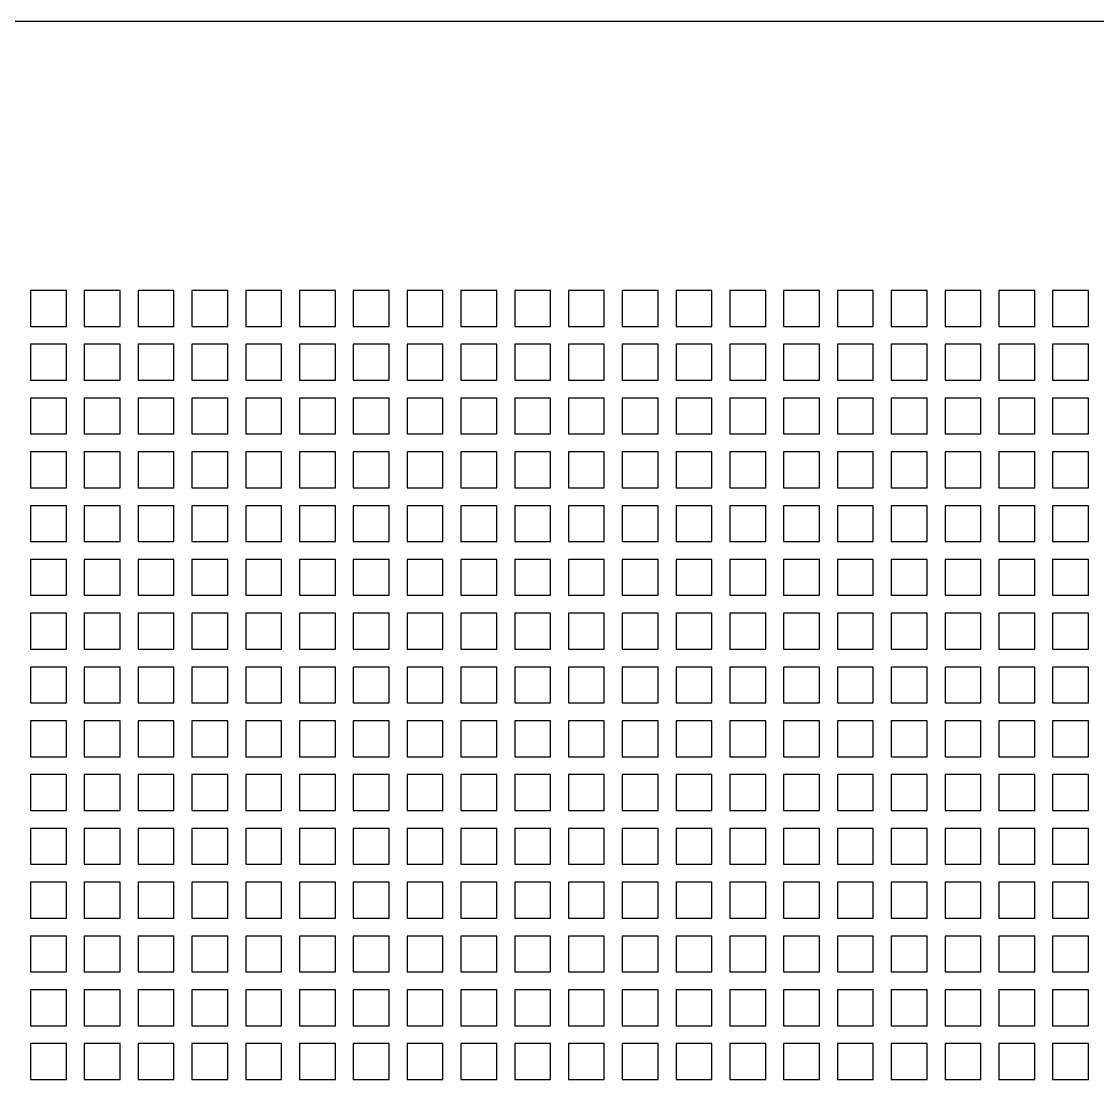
# Model space of a CAD drawing. Header units: millimetres. Extents: x -77 to 77, y -37 to 37.
# Drawn here: x 0.32 to 38.42, y -0.64 to 36.83 of the extents above; entities that cross this region are included whole.
import ezdxf

# ---------------------------------------------------------------- set-up
doc = ezdxf.new("R2010")
doc.units = ezdxf.units.MM

msp = doc.modelspace()

# ---------------------------------------------------------------- linework, layer by layer
at = {"color": 7, "linetype": 'Continuous', "lineweight": 25}
for p, q in [((77.47, 36.83), (-77.47, 36.83)), ((0.635, 27.305), (0.635, 26.035)), ((1.905, 27.305), (0.635, 27.305)), ((1.905, 26.035), (1.905, 27.305)), ((2.54, 27.305), (2.54, 26.035)), ((3.81, 27.305), (2.54, 27.305)), ((3.81, 26.035), (3.81, 27.305)), ((4.445, 27.305), (4.445, 26.035)), ((5.715, 27.305), (4.445, 27.305)), ((5.715, 26.035), (5.715, 27.305)), ((6.35, 27.305), (6.35, 26.035)), ((7.62, 27.305), (6.35, 27.305)), ((7.62, 26.035), (7.62, 27.305)), ((8.255, 27.305), (8.255, 26.035)), ((9.525, 27.305), (8.255, 27.305)), ((9.525, 26.035), (9.525, 27.305)), ((10.16, 27.305), (10.16, 26.035)), ((11.43, 27.305), (10.16, 27.305)), ((11.43, 26.035), (11.43, 27.305)), ((12.065, 27.305), (12.065, 26.035)), ((13.335, 27.305), (12.065, 27.305)), ((13.335, 26.035), (13.335, 27.305)), ((13.97, 27.305), (13.97, 26.035)), ((15.24, 27.305), (13.97, 27.305)), ((15.24, 26.035), (15.24, 27.305)), ((15.875, 27.305), (15.875, 26.035)), ((17.145, 27.305), (15.875, 27.305)), ((17.145, 26.035), (17.145, 27.305)), ((17.78, 27.305), (17.78, 26.035)), ((19.05, 27.305), (17.78, 27.305)), ((19.05, 26.035), (19.05, 27.305)), ((19.685, 27.305), (19.685, 26.035)), ((20.955, 27.305), (19.685, 27.305)), ((20.955, 26.035), (20.955, 27.305)), ((21.59, 27.305), (21.59, 26.035)), ((22.86, 27.305), (21.59, 27.305)), ((22.86, 26.035), (22.86, 27.305)), ((23.495, 27.305), (23.495, 26.035)), ((24.765, 27.305), (23.495, 27.305)), ((24.765, 26.035), (24.765, 27.305)), ((25.4, 27.305), (25.4, 26.035)), ((26.67, 27.305), (25.4, 27.305)), ((26.67, 26.035), (26.67, 27.305)), ((27.305, 27.305), (27.305, 26.035)), ((28.575, 27.305), (27.305, 27.305)), ((28.575, 26.035), (28.575, 27.305)), ((29.21, 27.305), (29.21, 26.035)), ((30.48, 27.305), (29.21, 27.305)), ((30.48, 26.035), (30.48, 27.305)), ((31.115, 27.305), (31.115, 26.035)), ((32.385, 27.305), (31.115, 27.305)), ((32.385, 26.035), (32.385, 27.305)), ((33.02, 27.305), (33.02, 26.035)), ((34.29, 27.305), (33.02, 27.305)), ((34.29, 26.035), (34.29, 27.305)), ((34.925, 27.305), (34.925, 26.035)), ((36.195, 27.305), (34.925, 27.305)), ((36.195, 26.035), (36.195, 27.305)), ((36.83, 27.305), (36.83, 26.035)), ((38.1, 27.305), (36.83, 27.305)), ((38.1, 26.035), (38.1, 27.305)), ((0.635, 26.035), (1.905, 26.035)), ((2.54, 26.035), (3.81, 26.035)), ((4.445, 26.035), (5.715, 26.035)), ((6.35, 26.035), (7.62, 26.035)), ((8.255, 26.035), (9.525, 26.035)), ((10.16, 26.035), (11.43, 26.035)), ((12.065, 26.035), (13.335, 26.035)), ((13.97, 26.035), (15.24, 26.035)), ((15.875, 26.035), (17.145, 26.035)), ((17.78, 26.035), (19.05, 26.035)), ((19.685, 26.035), (20.955, 26.035)), ((21.59, 26.035), (22.86, 26.035)), ((23.495, 26.035), (24.765, 26.035)), ((25.4, 26.035), (26.67, 26.035)), ((27.305, 26.035), (28.575, 26.035)), ((29.21, 26.035), (30.48, 26.035)), ((31.115, 26.035), (32.385, 26.035)), ((33.02, 26.035), (34.29, 26.035)), ((34.925, 26.035), (36.195, 26.035)), ((36.83, 26.035), (38.1, 26.035)), ((0.635, 25.4), (0.635, 24.13)), ((1.905, 25.4), (0.635, 25.4)), ((1.905, 24.13), (1.905, 25.4)), ((2.54, 25.4), (2.54, 24.13)), ((3.81, 25.4), (2.54, 25.4)), ((3.81, 24.13), (3.81, 25.4)), ((4.445, 25.4), (4.445, 24.13)), ((5.715, 25.4), (4.445, 25.4)), ((5.715, 24.13), (5.715, 25.4)), ((6.35, 25.4), (6.35, 24.13)), ((7.62, 25.4), (6.35, 25.4)), ((7.62, 24.13), (7.62, 25.4)), ((8.255, 25.4), (8.255, 24.13)), ((9.525, 25.4), (8.255, 25.4)), ((9.525, 24.13), (9.525, 25.4)), ((10.16, 25.4), (10.16, 24.13)), ((11.43, 25.4), (10.16, 25.4)), ((11.43, 24.13), (11.43, 25.4)), ((12.065, 25.4), (12.065, 24.13)), ((13.335, 25.4), (12.065, 25.4)), ((13.335, 24.13), (13.335, 25.4)), ((13.97, 25.4), (13.97, 24.13)), ((15.24, 25.4), (13.97, 25.4)), ((15.24, 24.13), (15.24, 25.4)), ((15.875, 25.4), (15.875, 24.13)), ((17.145, 25.4), (15.875, 25.4)), ((17.145, 24.13), (17.145, 25.4)), ((17.78, 25.4), (17.78, 24.13)), ((19.05, 25.4), (17.78, 25.4)), ((19.05, 24.13), (19.05, 25.4)), ((19.685, 25.4), (19.685, 24.13)), ((20.955, 25.4), (19.685, 25.4)), ((20.955, 24.13), (20.955, 25.4)), ((21.59, 25.4), (21.59, 24.13)), ((22.86, 25.4), (21.59, 25.4)), ((22.86, 24.13), (22.86, 25.4)), ((23.495, 25.4), (23.495, 24.13)), ((24.765, 25.4), (23.495, 25.4)), ((24.765, 24.13), (24.765, 25.4)), ((25.4, 25.4), (25.4, 24.13)), ((26.67, 25.4), (25.4, 25.4)), ((26.67, 24.13), (26.67, 25.4)), ((27.305, 25.4), (27.305, 24.13)), ((28.575, 25.4), (27.305, 25.4)), ((28.575, 24.13), (28.575, 25.4)), ((29.21, 25.4), (29.21, 24.13)), ((30.48, 25.4), (29.21, 25.4)), ((30.48, 24.13), (30.48, 25.4)), ((31.115, 25.4), (31.115, 24.13)), ((32.385, 25.4), (31.115, 25.4)), ((32.385, 24.13), (32.385, 25.4)), ((33.02, 25.4), (33.02, 24.13)), ((34.29, 25.4), (33.02, 25.4)), ((34.29, 24.13), (34.29, 25.4)), ((34.925, 25.4), (34.925, 24.13)), ((36.195, 25.4), (34.925, 25.4)), ((36.195, 24.13), (36.195, 25.4)), ((36.83, 25.4), (36.83, 24.13)), ((38.1, 25.4), (36.83, 25.4)), ((38.1, 24.13), (38.1, 25.4)), ((0.635, 24.13), (1.905, 24.13)), ((2.54, 24.13), (3.81, 24.13)), ((4.445, 24.13), (5.715, 24.13)), ((6.35, 24.13), (7.62, 24.13)), ((8.255, 24.13), (9.525, 24.13)), ((10.16, 24.13), (11.43, 24.13)), ((12.065, 24.13), (13.335, 24.13)), ((13.97, 24.13), (15.24, 24.13)), ((15.875, 24.13), (17.145, 24.13)), ((17.78, 24.13), (19.05, 24.13)), ((19.685, 24.13), (20.955, 24.13)), ((21.59, 24.13), (22.86, 24.13)), ((23.495, 24.13), (24.765, 24.13)), ((25.4, 24.13), (26.67, 24.13)), ((27.305, 24.13), (28.575, 24.13)), ((29.21, 24.13), (30.48, 24.13)), ((31.115, 24.13), (32.385, 24.13)), ((33.02, 24.13), (34.29, 24.13)), ((34.925, 24.13), (36.195, 24.13)), ((36.83, 24.13), (38.1, 24.13)), ((0.635, 23.495), (0.635, 22.225)), ((1.905, 23.495), (0.635, 23.495)), ((1.905, 22.225), (1.905, 23.495)), ((2.54, 23.495), (2.54, 22.225)), ((3.81, 23.495), (2.54, 23.495)), ((3.81, 22.225), (3.81, 23.495)), ((4.445, 23.495), (4.445, 22.225)), ((5.715, 23.495), (4.445, 23.495)), ((5.715, 22.225), (5.715, 23.495)), ((6.35, 23.495), (6.35, 22.225)), ((7.62, 23.495), (6.35, 23.495)), ((7.62, 22.225), (7.62, 23.495)), ((8.255, 23.495), (8.255, 22.225)), ((9.525, 23.495), (8.255, 23.495)), ((9.525, 22.225), (9.525, 23.495)), ((10.16, 23.495), (10.16, 22.225)), ((11.43, 23.495), (10.16, 23.495)), ((11.43, 22.225), (11.43, 23.495)), ((12.065, 23.495), (12.065, 22.225)), ((13.335, 23.495), (12.065, 23.495)), ((13.335, 22.225), (13.335, 23.495)), ((13.97, 23.495), (13.97, 22.225)), ((15.24, 23.495), (13.97, 23.495)), ((15.24, 22.225), (15.24, 23.495)), ((15.875, 23.495), (15.875, 22.225)), ((17.145, 23.495), (15.875, 23.495)), ((17.145, 22.225), (17.145, 23.495)), ((17.78, 23.495), (17.78, 22.225)), ((19.05, 23.495), (17.78, 23.495)), ((19.05, 22.225), (19.05, 23.495)), ((19.685, 23.495), (19.685, 22.225)), ((20.955, 23.495), (19.685, 23.495)), ((20.955, 22.225), (20.955, 23.495)), ((21.59, 23.495), (21.59, 22.225)), ((22.86, 23.495), (21.59, 23.495)), ((22.86, 22.225), (22.86, 23.495)), ((23.495, 23.495), (23.495, 22.225)), ((24.765, 23.495), (23.495, 23.495)), ((24.765, 22.225), (24.765, 23.495)), ((25.4, 23.495), (25.4, 22.225)), ((26.67, 23.495), (25.4, 23.495)), ((26.67, 22.225), (26.67, 23.495)), ((27.305, 23.495), (27.305, 22.225)), ((28.575, 23.495), (27.305, 23.495)), ((28.575, 22.225), (28.575, 23.495)), ((29.21, 23.495), (29.21, 22.225)), ((30.48, 23.495), (29.21, 23.495)), ((30.48, 22.225), (30.48, 23.495)), ((31.115, 23.495), (31.115, 22.225)), ((32.385, 23.495), (31.115, 23.495)), ((32.385, 22.225), (32.385, 23.495)), ((33.02, 23.495), (33.02, 22.225)), ((34.29, 23.495), (33.02, 23.495)), ((34.29, 22.225), (34.29, 23.495)), ((34.925, 23.495), (34.925, 22.225)), ((36.195, 23.495), (34.925, 23.495)), ((36.195, 22.225), (36.195, 23.495)), ((36.83, 23.495), (36.83, 22.225)), ((38.1, 23.495), (36.83, 23.495)), ((38.1, 22.225), (38.1, 23.495)), ((0.635, 22.225), (1.905, 22.225)), ((2.54, 22.225), (3.81, 22.225)), ((4.445, 22.225), (5.715, 22.225)), ((6.35, 22.225), (7.62, 22.225)), ((8.255, 22.225), (9.525, 22.225)), ((10.16, 22.225), (11.43, 22.225)), ((12.065, 22.225), (13.335, 22.225)), ((13.97, 22.225), (15.24, 22.225)), ((15.875, 22.225), (17.145, 22.225)), ((17.78, 22.225), (19.05, 22.225)), ((19.685, 22.225), (20.955, 22.225)), ((21.59, 22.225), (22.86, 22.225)), ((23.495, 22.225), (24.765, 22.225)), ((25.4, 22.225), (26.67, 22.225)), ((27.305, 22.225), (28.575, 22.225)), ((29.21, 22.225), (30.48, 22.225)), ((31.115, 22.225), (32.385, 22.225)), ((33.02, 22.225), (34.29, 22.225)), ((34.925, 22.225), (36.195, 22.225)), ((36.83, 22.225), (38.1, 22.225)), ((0.635, 21.59), (0.635, 20.32)), ((1.905, 21.59), (0.635, 21.59)), ((1.905, 20.32), (1.905, 21.59)), ((2.54, 21.59), (2.54, 20.32)), ((3.81, 21.59), (2.54, 21.59)), ((3.81, 20.32), (3.81, 21.59)), ((4.445, 21.59), (4.445, 20.32)), ((5.715, 21.59), (4.445, 21.59)), ((5.715, 20.32), (5.715, 21.59)), ((6.35, 21.59), (6.35, 20.32)), ((7.62, 21.59), (6.35, 21.59)), ((7.62, 20.32), (7.62, 21.59)), ((8.255, 21.59), (8.255, 20.32)), ((9.525, 21.59), (8.255, 21.59)), ((9.525, 20.32), (9.525, 21.59)), ((10.16, 21.59), (10.16, 20.32)), ((11.43, 21.59), (10.16, 21.59)), ((11.43, 20.32), (11.43, 21.59)), ((12.065, 21.59), (12.065, 20.32)), ((13.335, 21.59), (12.065, 21.59)), ((13.335, 20.32), (13.335, 21.59)), ((13.97, 21.59), (13.97, 20.32)), ((15.24, 21.59), (13.97, 21.59)), ((15.24, 20.32), (15.24, 21.59)), ((15.875, 21.59), (15.875, 20.32)), ((17.145, 21.59), (15.875, 21.59)), ((17.145, 20.32), (17.145, 21.59)), ((17.78, 21.59), (17.78, 20.32)), ((19.05, 21.59), (17.78, 21.59)), ((19.05, 20.32), (19.05, 21.59)), ((19.685, 21.59), (19.685, 20.32)), ((20.955, 21.59), (19.685, 21.59)), ((20.955, 20.32), (20.955, 21.59)), ((21.59, 21.59), (21.59, 20.32)), ((22.86, 21.59), (21.59, 21.59)), ((22.86, 20.32), (22.86, 21.59)), ((23.495, 21.59), (23.495, 20.32)), ((24.765, 21.59), (23.495, 21.59)), ((24.765, 20.32), (24.765, 21.59)), ((25.4, 21.59), (25.4, 20.32)), ((26.67, 21.59), (25.4, 21.59)), ((26.67, 20.32), (26.67, 21.59)), ((27.305, 21.59), (27.305, 20.32)), ((28.575, 21.59), (27.305, 21.59)), ((28.575, 20.32), (28.575, 21.59)), ((29.21, 21.59), (29.21, 20.32)), ((30.48, 21.59), (29.21, 21.59)), ((30.48, 20.32), (30.48, 21.59)), ((31.115, 21.59), (31.115, 20.32)), ((32.385, 21.59), (31.115, 21.59)), ((32.385, 20.32), (32.385, 21.59)), ((33.02, 21.59), (33.02, 20.32)), ((34.29, 21.59), (33.02, 21.59)), ((34.29, 20.32), (34.29, 21.59)), ((34.925, 21.59), (34.925, 20.32)), ((36.195, 21.59), (34.925, 21.59)), ((36.195, 20.32), (36.195, 21.59)), ((36.83, 21.59), (36.83, 20.32)), ((38.1, 21.59), (36.83, 21.59)), ((38.1, 20.32), (38.1, 21.59)), ((0.635, 20.32), (1.905, 20.32)), ((2.54, 20.32), (3.81, 20.32)), ((4.445, 20.32), (5.715, 20.32)), ((6.35, 20.32), (7.62, 20.32)), ((8.255, 20.32), (9.525, 20.32)), ((10.16, 20.32), (11.43, 20.32)), ((12.065, 20.32), (13.335, 20.32)), ((13.97, 20.32), (15.24, 20.32)), ((15.875, 20.32), (17.145, 20.32)), ((17.78, 20.32), (19.05, 20.32)), ((19.685, 20.32), (20.955, 20.32)), ((21.59, 20.32), (22.86, 20.32)), ((23.495, 20.32), (24.765, 20.32)), ((25.4, 20.32), (26.67, 20.32)), ((27.305, 20.32), (28.575, 20.32)), ((29.21, 20.32), (30.48, 20.32)), ((31.115, 20.32), (32.385, 20.32)), ((33.02, 20.32), (34.29, 20.32)), ((34.925, 20.32), (36.195, 20.32)), ((36.83, 20.32), (38.1, 20.32)), ((0.635, 19.685), (0.635, 18.415)), ((1.905, 19.685), (0.635, 19.685)), ((1.905, 18.415), (1.905, 19.685)), ((2.54, 19.685), (2.54, 18.415)), ((3.81, 19.685), (2.54, 19.685)), ((3.81, 18.415), (3.81, 19.685)), ((4.445, 19.685), (4.445, 18.415)), ((5.715, 19.685), (4.445, 19.685)), ((5.715, 18.415), (5.715, 19.685)), ((6.35, 19.685), (6.35, 18.415)), ((7.62, 19.685), (6.35, 19.685)), ((7.62, 18.415), (7.62, 19.685)), ((8.255, 19.685), (8.255, 18.415)), ((9.525, 19.685), (8.255, 19.685)), ((9.525, 18.415), (9.525, 19.685)), ((10.16, 19.685), (10.16, 18.415)), ((11.43, 19.685), (10.16, 19.685)), ((11.43, 18.415), (11.43, 19.685)), ((12.065, 19.685), (12.065, 18.415)), ((13.335, 19.685), (12.065, 19.685)), ((13.335, 18.415), (13.335, 19.685)), ((13.97, 19.685), (13.97, 18.415)), ((15.24, 19.685), (13.97, 19.685)), ((15.24, 18.415), (15.24, 19.685)), ((15.875, 19.685), (15.875, 18.415)), ((17.145, 19.685), (15.875, 19.685)), ((17.145, 18.415), (17.145, 19.685)), ((17.78, 19.685), (17.78, 18.415)), ((19.05, 19.685), (17.78, 19.685)), ((19.05, 18.415), (19.05, 19.685)), ((19.685, 19.685), (19.685, 18.415)), ((20.955, 19.685), (19.685, 19.685)), ((20.955, 18.415), (20.955, 19.685)), ((21.59, 19.685), (21.59, 18.415)), ((22.86, 19.685), (21.59, 19.685)), ((22.86, 18.415), (22.86, 19.685)), ((23.495, 19.685), (23.495, 18.415)), ((24.765, 19.685), (23.495, 19.685)), ((24.765, 18.415), (24.765, 19.685)), ((25.4, 19.685), (25.4, 18.415)), ((26.67, 19.685), (25.4, 19.685)), ((26.67, 18.415), (26.67, 19.685)), ((27.305, 19.685), (27.305, 18.415)), ((28.575, 19.685), (27.305, 19.685)), ((28.575, 18.415), (28.575, 19.685)), ((29.21, 19.685), (29.21, 18.415)), ((30.48, 19.685), (29.21, 19.685)), ((30.48, 18.415), (30.48, 19.685)), ((31.115, 19.685), (31.115, 18.415)), ((32.385, 19.685), (31.115, 19.685)), ((32.385, 18.415), (32.385, 19.685)), ((33.02, 19.685), (33.02, 18.415)), ((34.29, 19.685), (33.02, 19.685)), ((34.29, 18.415), (34.29, 19.685)), ((34.925, 19.685), (34.925, 18.415)), ((36.195, 19.685), (34.925, 19.685)), ((36.195, 18.415), (36.195, 19.685)), ((36.83, 19.685), (36.83, 18.415)), ((38.1, 19.685), (36.83, 19.685)), ((38.1, 18.415), (38.1, 19.685)), ((0.635, 18.415), (1.905, 18.415)), ((2.54, 18.415), (3.81, 18.415)), ((4.445, 18.415), (5.715, 18.415)), ((6.35, 18.415), (7.62, 18.415)), ((8.255, 18.415), (9.525, 18.415)), ((10.16, 18.415), (11.43, 18.415)), ((12.065, 18.415), (13.335, 18.415)), ((13.97, 18.415), (15.24, 18.415)), ((15.875, 18.415), (17.145, 18.415)), ((17.78, 18.415), (19.05, 18.415)), ((19.685, 18.415), (20.955, 18.415)), ((21.59, 18.415), (22.86, 18.415)), ((23.495, 18.415), (24.765, 18.415)), ((25.4, 18.415), (26.67, 18.415)), ((27.305, 18.415), (28.575, 18.415)), ((29.21, 18.415), (30.48, 18.415)), ((31.115, 18.415), (32.385, 18.415)), ((33.02, 18.415), (34.29, 18.415)), ((34.925, 18.415), (36.195, 18.415)), ((36.83, 18.415), (38.1, 18.415)), ((0.635, 17.78), (0.635, 16.51)), ((1.905, 17.78), (0.635, 17.78)), ((1.905, 16.51), (1.905, 17.78)), ((2.54, 17.78), (2.54, 16.51)), ((3.81, 17.78), (2.54, 17.78)), ((3.81, 16.51), (3.81, 17.78)), ((4.445, 17.78), (4.445, 16.51)), ((5.715, 17.78), (4.445, 17.78)), ((5.715, 16.51), (5.715, 17.78)), ((6.35, 17.78), (6.35, 16.51)), ((7.62, 17.78), (6.35, 17.78)), ((7.62, 16.51), (7.62, 17.78)), ((8.255, 17.78), (8.255, 16.51)), ((9.525, 17.78), (8.255, 17.78)), ((9.525, 16.51), (9.525, 17.78)), ((10.16, 17.78), (10.16, 16.51)), ((11.43, 17.78), (10.16, 17.78)), ((11.43, 16.51), (11.43, 17.78)), ((12.065, 17.78), (12.065, 16.51)), ((13.335, 17.78), (12.065, 17.78)), ((13.335, 16.51), (13.335, 17.78)), ((13.97, 17.78), (13.97, 16.51)), ((15.24, 17.78), (13.97, 17.78)), ((15.24, 16.51), (15.24, 17.78)), ((15.875, 17.78), (15.875, 16.51)), ((17.145, 17.78), (15.875, 17.78)), ((17.145, 16.51), (17.145, 17.78)), ((17.78, 17.78), (17.78, 16.51)), ((19.05, 17.78), (17.78, 17.78)), ((19.05, 16.51), (19.05, 17.78)), ((19.685, 17.78), (19.685, 16.51)), ((20.955, 17.78), (19.685, 17.78)), ((20.955, 16.51), (20.955, 17.78)), ((21.59, 17.78), (21.59, 16.51)), ((22.86, 17.78), (21.59, 17.78)), ((22.86, 16.51), (22.86, 17.78)), ((23.495, 17.78), (23.495, 16.51)), ((24.765, 17.78), (23.495, 17.78)), ((24.765, 16.51), (24.765, 17.78)), ((25.4, 17.78), (25.4, 16.51)), ((26.67, 17.78), (25.4, 17.78)), ((26.67, 16.51), (26.67, 17.78)), ((27.305, 17.78), (27.305, 16.51)), ((28.575, 17.78), (27.305, 17.78)), ((28.575, 16.51), (28.575, 17.78)), ((29.21, 17.78), (29.21, 16.51)), ((30.48, 17.78), (29.21, 17.78)), ((30.48, 16.51), (30.48, 17.78)), ((31.115, 17.78), (31.115, 16.51)), ((32.385, 17.78), (31.115, 17.78)), ((32.385, 16.51), (32.385, 17.78)), ((33.02, 17.78), (33.02, 16.51)), ((34.29, 17.78), (33.02, 17.78)), ((34.29, 16.51), (34.29, 17.78)), ((34.925, 17.78), (34.925, 16.51)), ((36.195, 17.78), (34.925, 17.78)), ((36.195, 16.51), (36.195, 17.78)), ((36.83, 17.78), (36.83, 16.51)), ((38.1, 17.78), (36.83, 17.78)), ((38.1, 16.51), (38.1, 17.78)), ((0.635, 16.51), (1.905, 16.51)), ((2.54, 16.51), (3.81, 16.51)), ((4.445, 16.51), (5.715, 16.51)), ((6.35, 16.51), (7.62, 16.51)), ((8.255, 16.51), (9.525, 16.51)), ((10.16, 16.51), (11.43, 16.51)), ((12.065, 16.51), (13.335, 16.51)), ((13.97, 16.51), (15.24, 16.51)), ((15.875, 16.51), (17.145, 16.51)), ((17.78, 16.51), (19.05, 16.51)), ((19.685, 16.51), (20.955, 16.51)), ((21.59, 16.51), (22.86, 16.51)), ((23.495, 16.51), (24.765, 16.51)), ((25.4, 16.51), (26.67, 16.51)), ((27.305, 16.51), (28.575, 16.51)), ((29.21, 16.51), (30.48, 16.51)), ((31.115, 16.51), (32.385, 16.51)), ((33.02, 16.51), (34.29, 16.51)), ((34.925, 16.51), (36.195, 16.51)), ((36.83, 16.51), (38.1, 16.51)), ((0.635, 15.875), (0.635, 14.605)), ((1.905, 15.875), (0.635, 15.875)), ((1.905, 14.605), (1.905, 15.875)), ((2.54, 15.875), (2.54, 14.605)), ((3.81, 15.875), (2.54, 15.875)), ((3.81, 14.605), (3.81, 15.875)), ((4.445, 15.875), (4.445, 14.605)), ((5.715, 15.875), (4.445, 15.875)), ((5.715, 14.605), (5.715, 15.875)), ((6.35, 15.875), (6.35, 14.605)), ((7.62, 15.875), (6.35, 15.875)), ((7.62, 14.605), (7.62, 15.875)), ((8.255, 15.875), (8.255, 14.605)), ((9.525, 15.875), (8.255, 15.875)), ((9.525, 14.605), (9.525, 15.875)), ((10.16, 15.875), (10.16, 14.605)), ((11.43, 15.875), (10.16, 15.875)), ((11.43, 14.605), (11.43, 15.875)), ((12.065, 15.875), (12.065, 14.605)), ((13.335, 15.875), (12.065, 15.875)), ((13.335, 14.605), (13.335, 15.875)), ((13.97, 15.875), (13.97, 14.605)), ((15.24, 15.875), (13.97, 15.875)), ((15.24, 14.605), (15.24, 15.875)), ((15.875, 15.875), (15.875, 14.605)), ((17.145, 15.875), (15.875, 15.875)), ((17.145, 14.605), (17.145, 15.875)), ((17.78, 15.875), (17.78, 14.605)), ((19.05, 15.875), (17.78, 15.875)), ((19.05, 14.605), (19.05, 15.875)), ((19.685, 15.875), (19.685, 14.605)), ((20.955, 15.875), (19.685, 15.875)), ((20.955, 14.605), (20.955, 15.875)), ((21.59, 15.875), (21.59, 14.605)), ((22.86, 15.875), (21.59, 15.875)), ((22.86, 14.605), (22.86, 15.875)), ((23.495, 15.875), (23.495, 14.605)), ((24.765, 15.875), (23.495, 15.875)), ((24.765, 14.605), (24.765, 15.875)), ((25.4, 15.875), (25.4, 14.605)), ((26.67, 15.875), (25.4, 15.875)), ((26.67, 14.605), (26.67, 15.875)), ((27.305, 15.875), (27.305, 14.605)), ((28.575, 15.875), (27.305, 15.875)), ((28.575, 14.605), (28.575, 15.875)), ((29.21, 15.875), (29.21, 14.605)), ((30.48, 15.875), (29.21, 15.875)), ((30.48, 14.605), (30.48, 15.875)), ((31.115, 15.875), (31.115, 14.605)), ((32.385, 15.875), (31.115, 15.875)), ((32.385, 14.605), (32.385, 15.875)), ((33.02, 15.875), (33.02, 14.605)), ((34.29, 15.875), (33.02, 15.875)), ((34.29, 14.605), (34.29, 15.875)), ((34.925, 15.875), (34.925, 14.605)), ((36.195, 15.875), (34.925, 15.875)), ((36.195, 14.605), (36.195, 15.875)), ((36.83, 15.875), (36.83, 14.605)), ((38.1, 15.875), (36.83, 15.875)), ((38.1, 14.605), (38.1, 15.875)), ((0.635, 14.605), (1.905, 14.605)), ((2.54, 14.605), (3.81, 14.605)), ((4.445, 14.605), (5.715, 14.605)), ((6.35, 14.605), (7.62, 14.605)), ((8.255, 14.605), (9.525, 14.605)), ((10.16, 14.605), (11.43, 14.605)), ((12.065, 14.605), (13.335, 14.605)), ((13.97, 14.605), (15.24, 14.605)), ((15.875, 14.605), (17.145, 14.605)), ((17.78, 14.605), (19.05, 14.605)), ((19.685, 14.605), (20.955, 14.605)), ((21.59, 14.605), (22.86, 14.605)), ((23.495, 14.605), (24.765, 14.605)), ((25.4, 14.605), (26.67, 14.605)), ((27.305, 14.605), (28.575, 14.605)), ((29.21, 14.605), (30.48, 14.605)), ((31.115, 14.605), (32.385, 14.605)), ((33.02, 14.605), (34.29, 14.605)), ((34.925, 14.605), (36.195, 14.605)), ((36.83, 14.605), (38.1, 14.605)), ((0.635, 13.97), (0.635, 12.7)), ((1.905, 13.97), (0.635, 13.97)), ((1.905, 12.7), (1.905, 13.97)), ((2.54, 13.97), (2.54, 12.7)), ((3.81, 13.97), (2.54, 13.97)), ((3.81, 12.7), (3.81, 13.97)), ((4.445, 13.97), (4.445, 12.7)), ((5.715, 13.97), (4.445, 13.97)), ((5.715, 12.7), (5.715, 13.97)), ((6.35, 13.97), (6.35, 12.7)), ((7.62, 13.97), (6.35, 13.97)), ((7.62, 12.7), (7.62, 13.97)), ((8.255, 13.97), (8.255, 12.7)), ((9.525, 13.97), (8.255, 13.97)), ((9.525, 12.7), (9.525, 13.97)), ((10.16, 13.97), (10.16, 12.7)), ((11.43, 13.97), (10.16, 13.97)), ((11.43, 12.7), (11.43, 13.97)), ((12.065, 13.97), (12.065, 12.7)), ((13.335, 13.97), (12.065, 13.97)), ((13.335, 12.7), (13.335, 13.97)), ((13.97, 13.97), (13.97, 12.7)), ((15.24, 13.97), (13.97, 13.97)), ((15.24, 12.7), (15.24, 13.97)), ((15.875, 13.97), (15.875, 12.7)), ((17.145, 13.97), (15.875, 13.97)), ((17.145, 12.7), (17.145, 13.97)), ((17.78, 13.97), (17.78, 12.7)), ((19.05, 13.97), (17.78, 13.97)), ((19.05, 12.7), (19.05, 13.97)), ((19.685, 13.97), (19.685, 12.7)), ((20.955, 13.97), (19.685, 13.97)), ((20.955, 12.7), (20.955, 13.97)), ((21.59, 13.97), (21.59, 12.7)), ((22.86, 13.97), (21.59, 13.97)), ((22.86, 12.7), (22.86, 13.97)), ((23.495, 13.97), (23.495, 12.7)), ((24.765, 13.97), (23.495, 13.97)), ((24.765, 12.7), (24.765, 13.97)), ((25.4, 13.97), (25.4, 12.7)), ((26.67, 13.97), (25.4, 13.97)), ((26.67, 12.7), (26.67, 13.97)), ((27.305, 13.97), (27.305, 12.7)), ((28.575, 13.97), (27.305, 13.97)), ((28.575, 12.7), (28.575, 13.97)), ((29.21, 13.97), (29.21, 12.7)), ((30.48, 13.97), (29.21, 13.97)), ((30.48, 12.7), (30.48, 13.97)), ((31.115, 13.97), (31.115, 12.7)), ((32.385, 13.97), (31.115, 13.97)), ((32.385, 12.7), (32.385, 13.97)), ((33.02, 13.97), (33.02, 12.7)), ((34.29, 13.97), (33.02, 13.97)), ((34.29, 12.7), (34.29, 13.97)), ((34.925, 13.97), (34.925, 12.7)), ((36.195, 13.97), (34.925, 13.97)), ((36.195, 12.7), (36.195, 13.97)), ((36.83, 13.97), (36.83, 12.7)), ((38.1, 13.97), (36.83, 13.97)), ((38.1, 12.7), (38.1, 13.97)), ((0.635, 12.7), (1.905, 12.7)), ((2.54, 12.7), (3.81, 12.7)), ((4.445, 12.7), (5.715, 12.7)), ((6.35, 12.7), (7.62, 12.7)), ((8.255, 12.7), (9.525, 12.7)), ((10.16, 12.7), (11.43, 12.7)), ((12.065, 12.7), (13.335, 12.7)), ((13.97, 12.7), (15.24, 12.7)), ((15.875, 12.7), (17.145, 12.7)), ((17.78, 12.7), (19.05, 12.7)), ((19.685, 12.7), (20.955, 12.7)), ((21.59, 12.7), (22.86, 12.7)), ((23.495, 12.7), (24.765, 12.7)), ((25.4, 12.7), (26.67, 12.7)), ((27.305, 12.7), (28.575, 12.7)), ((29.21, 12.7), (30.48, 12.7)), ((31.115, 12.7), (32.385, 12.7)), ((33.02, 12.7), (34.29, 12.7)), ((34.925, 12.7), (36.195, 12.7)), ((36.83, 12.7), (38.1, 12.7)), ((0.635, 12.065), (0.635, 10.795)), ((1.905, 12.065), (0.635, 12.065)), ((1.905, 10.795), (1.905, 12.065)), ((2.54, 12.065), (2.54, 10.795)), ((3.81, 12.065), (2.54, 12.065)), ((3.81, 10.795), (3.81, 12.065)), ((4.445, 12.065), (4.445, 10.795)), ((5.715, 12.065), (4.445, 12.065)), ((5.715, 10.795), (5.715, 12.065)), ((6.35, 12.065), (6.35, 10.795)), ((7.62, 12.065), (6.35, 12.065)), ((7.62, 10.795), (7.62, 12.065)), ((8.255, 12.065), (8.255, 10.795)), ((9.525, 12.065), (8.255, 12.065)), ((9.525, 10.795), (9.525, 12.065)), ((10.16, 12.065), (10.16, 10.795)), ((11.43, 12.065), (10.16, 12.065)), ((11.43, 10.795), (11.43, 12.065)), ((12.065, 12.065), (12.065, 10.795)), ((13.335, 12.065), (12.065, 12.065)), ((13.335, 10.795), (13.335, 12.065)), ((13.97, 12.065), (13.97, 10.795)), ((15.24, 12.065), (13.97, 12.065)), ((15.24, 10.795), (15.24, 12.065)), ((15.875, 12.065), (15.875, 10.795)), ((17.145, 12.065), (15.875, 12.065)), ((17.145, 10.795), (17.145, 12.065)), ((17.78, 12.065), (17.78, 10.795)), ((19.05, 12.065), (17.78, 12.065)), ((19.05, 10.795), (19.05, 12.065)), ((19.685, 12.065), (19.685, 10.795)), ((20.955, 12.065), (19.685, 12.065)), ((20.955, 10.795), (20.955, 12.065)), ((21.59, 12.065), (21.59, 10.795)), ((22.86, 12.065), (21.59, 12.065)), ((22.86, 10.795), (22.86, 12.065)), ((23.495, 12.065), (23.495, 10.795)), ((24.765, 12.065), (23.495, 12.065)), ((24.765, 10.795), (24.765, 12.065)), ((25.4, 12.065), (25.4, 10.795)), ((26.67, 12.065), (25.4, 12.065)), ((26.67, 10.795), (26.67, 12.065)), ((27.305, 12.065), (27.305, 10.795)), ((28.575, 12.065), (27.305, 12.065)), ((28.575, 10.795), (28.575, 12.065)), ((29.21, 12.065), (29.21, 10.795)), ((30.48, 12.065), (29.21, 12.065)), ((30.48, 10.795), (30.48, 12.065)), ((31.115, 12.065), (31.115, 10.795)), ((32.385, 12.065), (31.115, 12.065)), ((32.385, 10.795), (32.385, 12.065)), ((33.02, 12.065), (33.02, 10.795)), ((34.29, 12.065), (33.02, 12.065)), ((34.29, 10.795), (34.29, 12.065)), ((34.925, 12.065), (34.925, 10.795)), ((36.195, 12.065), (34.925, 12.065)), ((36.195, 10.795), (36.195, 12.065)), ((36.83, 12.065), (36.83, 10.795)), ((38.1, 12.065), (36.83, 12.065)), ((38.1, 10.795), (38.1, 12.065)), ((0.635, 10.795), (1.905, 10.795)), ((2.54, 10.795), (3.81, 10.795)), ((4.445, 10.795), (5.715, 10.795)), ((6.35, 10.795), (7.62, 10.795)), ((8.255, 10.795), (9.525, 10.795)), ((10.16, 10.795), (11.43, 10.795)), ((12.065, 10.795), (13.335, 10.795)), ((13.97, 10.795), (15.24, 10.795)), ((15.875, 10.795), (17.145, 10.795)), ((17.78, 10.795), (19.05, 10.795)), ((19.685, 10.795), (20.955, 10.795)), ((21.59, 10.795), (22.86, 10.795)), ((23.495, 10.795), (24.765, 10.795)), ((25.4, 10.795), (26.67, 10.795)), ((27.305, 10.795), (28.575, 10.795)), ((29.21, 10.795), (30.48, 10.795)), ((31.115, 10.795), (32.385, 10.795)), ((33.02, 10.795), (34.29, 10.795)), ((34.925, 10.795), (36.195, 10.795)), ((36.83, 10.795), (38.1, 10.795)), ((0.635, 10.16), (0.635, 8.89)), ((1.905, 10.16), (0.635, 10.16)), ((1.905, 8.89), (1.905, 10.16)), ((2.54, 10.16), (2.54, 8.89)), ((3.81, 10.16), (2.54, 10.16)), ((3.81, 8.89), (3.81, 10.16)), ((4.445, 10.16), (4.445, 8.89)), ((5.715, 10.16), (4.445, 10.16)), ((5.715, 8.89), (5.715, 10.16)), ((6.35, 10.16), (6.35, 8.89)), ((7.62, 10.16), (6.35, 10.16)), ((7.62, 8.89), (7.62, 10.16)), ((8.255, 10.16), (8.255, 8.89)), ((9.525, 10.16), (8.255, 10.16)), ((9.525, 8.89), (9.525, 10.16)), ((10.16, 10.16), (10.16, 8.89)), ((11.43, 10.16), (10.16, 10.16)), ((11.43, 8.89), (11.43, 10.16)), ((12.065, 10.16), (12.065, 8.89)), ((13.335, 10.16), (12.065, 10.16)), ((13.335, 8.89), (13.335, 10.16)), ((13.97, 10.16), (13.97, 8.89)), ((15.24, 10.16), (13.97, 10.16)), ((15.24, 8.89), (15.24, 10.16)), ((15.875, 10.16), (15.875, 8.89)), ((17.145, 10.16), (15.875, 10.16)), ((17.145, 8.89), (17.145, 10.16)), ((17.78, 10.16), (17.78, 8.89)), ((19.05, 10.16), (17.78, 10.16)), ((19.05, 8.89), (19.05, 10.16)), ((19.685, 10.16), (19.685, 8.89)), ((20.955, 10.16), (19.685, 10.16)), ((20.955, 8.89), (20.955, 10.16)), ((21.59, 10.16), (21.59, 8.89)), ((22.86, 10.16), (21.59, 10.16)), ((22.86, 8.89), (22.86, 10.16)), ((23.495, 10.16), (23.495, 8.89)), ((24.765, 10.16), (23.495, 10.16)), ((24.765, 8.89), (24.765, 10.16)), ((25.4, 10.16), (25.4, 8.89)), ((26.67, 10.16), (25.4, 10.16)), ((26.67, 8.89), (26.67, 10.16)), ((27.305, 10.16), (27.305, 8.89)), ((28.575, 10.16), (27.305, 10.16)), ((28.575, 8.89), (28.575, 10.16)), ((29.21, 10.16), (29.21, 8.89)), ((30.48, 10.16), (29.21, 10.16)), ((30.48, 8.89), (30.48, 10.16)), ((31.115, 10.16), (31.115, 8.89)), ((32.385, 10.16), (31.115, 10.16)), ((32.385, 8.89), (32.385, 10.16)), ((33.02, 10.16), (33.02, 8.89)), ((34.29, 10.16), (33.02, 10.16)), ((34.29, 8.89), (34.29, 10.16)), ((34.925, 10.16), (34.925, 8.89)), ((36.195, 10.16), (34.925, 10.16)), ((36.195, 8.89), (36.195, 10.16)), ((36.83, 10.16), (36.83, 8.89)), ((38.1, 10.16), (36.83, 10.16)), ((38.1, 8.89), (38.1, 10.16)), ((0.635, 8.89), (1.905, 8.89)), ((2.54, 8.89), (3.81, 8.89)), ((4.445, 8.89), (5.715, 8.89)), ((6.35, 8.89), (7.62, 8.89)), ((8.255, 8.89), (9.525, 8.89)), ((10.16, 8.89), (11.43, 8.89)), ((12.065, 8.89), (13.335, 8.89)), ((13.97, 8.89), (15.24, 8.89)), ((15.875, 8.89), (17.145, 8.89)), ((17.78, 8.89), (19.05, 8.89)), ((19.685, 8.89), (20.955, 8.89)), ((21.59, 8.89), (22.86, 8.89)), ((23.495, 8.89), (24.765, 8.89)), ((25.4, 8.89), (26.67, 8.89)), ((27.305, 8.89), (28.575, 8.89)), ((29.21, 8.89), (30.48, 8.89)), ((31.115, 8.89), (32.385, 8.89)), ((33.02, 8.89), (34.29, 8.89)), ((34.925, 8.89), (36.195, 8.89)), ((36.83, 8.89), (38.1, 8.89)), ((0.635, 8.255), (0.635, 6.985)), ((1.905, 8.255), (0.635, 8.255)), ((1.905, 6.985), (1.905, 8.255)), ((2.54, 8.255), (2.54, 6.985)), ((3.81, 8.255), (2.54, 8.255)), ((3.81, 6.985), (3.81, 8.255)), ((4.445, 8.255), (4.445, 6.985)), ((5.715, 8.255), (4.445, 8.255)), ((5.715, 6.985), (5.715, 8.255)), ((6.35, 8.255), (6.35, 6.985)), ((7.62, 8.255), (6.35, 8.255)), ((7.62, 6.985), (7.62, 8.255)), ((8.255, 8.255), (8.255, 6.985)), ((9.525, 8.255), (8.255, 8.255)), ((9.525, 6.985), (9.525, 8.255)), ((10.16, 8.255), (10.16, 6.985)), ((11.43, 8.255), (10.16, 8.255)), ((11.43, 6.985), (11.43, 8.255)), ((12.065, 8.255), (12.065, 6.985)), ((13.335, 8.255), (12.065, 8.255)), ((13.335, 6.985), (13.335, 8.255)), ((13.97, 8.255), (13.97, 6.985)), ((15.24, 8.255), (13.97, 8.255)), ((15.24, 6.985), (15.24, 8.255)), ((15.875, 8.255), (15.875, 6.985)), ((17.145, 8.255), (15.875, 8.255)), ((17.145, 6.985), (17.145, 8.255)), ((17.78, 8.255), (17.78, 6.985)), ((19.05, 8.255), (17.78, 8.255)), ((19.05, 6.985), (19.05, 8.255)), ((19.685, 8.255), (19.685, 6.985)), ((20.955, 8.255), (19.685, 8.255)), ((20.955, 6.985), (20.955, 8.255)), ((21.59, 8.255), (21.59, 6.985)), ((22.86, 8.255), (21.59, 8.255)), ((22.86, 6.985), (22.86, 8.255)), ((23.495, 8.255), (23.495, 6.985)), ((24.765, 8.255), (23.495, 8.255)), ((24.765, 6.985), (24.765, 8.255)), ((25.4, 8.255), (25.4, 6.985)), ((26.67, 8.255), (25.4, 8.255)), ((26.67, 6.985), (26.67, 8.255)), ((27.305, 8.255), (27.305, 6.985)), ((28.575, 8.255), (27.305, 8.255)), ((28.575, 6.985), (28.575, 8.255)), ((29.21, 8.255), (29.21, 6.985)), ((30.48, 8.255), (29.21, 8.255)), ((30.48, 6.985), (30.48, 8.255)), ((31.115, 8.255), (31.115, 6.985)), ((32.385, 8.255), (31.115, 8.255)), ((32.385, 6.985), (32.385, 8.255)), ((33.02, 8.255), (33.02, 6.985)), ((34.29, 8.255), (33.02, 8.255)), ((34.29, 6.985), (34.29, 8.255)), ((34.925, 8.255), (34.925, 6.985)), ((36.195, 8.255), (34.925, 8.255)), ((36.195, 6.985), (36.195, 8.255)), ((36.83, 8.255), (36.83, 6.985)), ((38.1, 8.255), (36.83, 8.255)), ((38.1, 6.985), (38.1, 8.255)), ((0.635, 6.985), (1.905, 6.985)), ((2.54, 6.985), (3.81, 6.985)), ((4.445, 6.985), (5.715, 6.985)), ((6.35, 6.985), (7.62, 6.985)), ((8.255, 6.985), (9.525, 6.985)), ((10.16, 6.985), (11.43, 6.985)), ((12.065, 6.985), (13.335, 6.985)), ((13.97, 6.985), (15.24, 6.985)), ((15.875, 6.985), (17.145, 6.985)), ((17.78, 6.985), (19.05, 6.985)), ((19.685, 6.985), (20.955, 6.985)), ((21.59, 6.985), (22.86, 6.985)), ((23.495, 6.985), (24.765, 6.985)), ((25.4, 6.985), (26.67, 6.985)), ((27.305, 6.985), (28.575, 6.985)), ((29.21, 6.985), (30.48, 6.985)), ((31.115, 6.985), (32.385, 6.985)), ((33.02, 6.985), (34.29, 6.985)), ((34.925, 6.985), (36.195, 6.985)), ((36.83, 6.985), (38.1, 6.985)), ((0.635, 6.35), (0.635, 5.08)), ((1.905, 6.35), (0.635, 6.35)), ((1.905, 5.08), (1.905, 6.35)), ((2.54, 6.35), (2.54, 5.08)), ((3.81, 6.35), (2.54, 6.35)), ((3.81, 5.08), (3.81, 6.35)), ((4.445, 6.35), (4.445, 5.08)), ((5.715, 6.35), (4.445, 6.35)), ((5.715, 5.08), (5.715, 6.35)), ((6.35, 6.35), (6.35, 5.08)), ((7.62, 6.35), (6.35, 6.35)), ((7.62, 5.08), (7.62, 6.35)), ((8.255, 6.35), (8.255, 5.08)), ((9.525, 6.35), (8.255, 6.35)), ((9.525, 5.08), (9.525, 6.35)), ((10.16, 6.35), (10.16, 5.08)), ((11.43, 6.35), (10.16, 6.35)), ((11.43, 5.08), (11.43, 6.35)), ((12.065, 6.35), (12.065, 5.08)), ((13.335, 6.35), (12.065, 6.35)), ((13.335, 5.08), (13.335, 6.35)), ((13.97, 6.35), (13.97, 5.08)), ((15.24, 6.35), (13.97, 6.35)), ((15.24, 5.08), (15.24, 6.35)), ((15.875, 6.35), (15.875, 5.08)), ((17.145, 6.35), (15.875, 6.35)), ((17.145, 5.08), (17.145, 6.35)), ((17.78, 6.35), (17.78, 5.08)), ((19.05, 6.35), (17.78, 6.35)), ((19.05, 5.08), (19.05, 6.35)), ((19.685, 6.35), (19.685, 5.08)), ((20.955, 6.35), (19.685, 6.35)), ((20.955, 5.08), (20.955, 6.35)), ((21.59, 6.35), (21.59, 5.08)), ((22.86, 6.35), (21.59, 6.35)), ((22.86, 5.08), (22.86, 6.35)), ((23.495, 6.35), (23.495, 5.08)), ((24.765, 6.35), (23.495, 6.35)), ((24.765, 5.08), (24.765, 6.35)), ((25.4, 6.35), (25.4, 5.08)), ((26.67, 6.35), (25.4, 6.35)), ((26.67, 5.08), (26.67, 6.35)), ((27.305, 6.35), (27.305, 5.08)), ((28.575, 6.35), (27.305, 6.35)), ((28.575, 5.08), (28.575, 6.35)), ((29.21, 6.35), (29.21, 5.08)), ((30.48, 6.35), (29.21, 6.35)), ((30.48, 5.08), (30.48, 6.35)), ((31.115, 6.35), (31.115, 5.08)), ((32.385, 6.35), (31.115, 6.35)), ((32.385, 5.08), (32.385, 6.35)), ((33.02, 6.35), (33.02, 5.08)), ((34.29, 6.35), (33.02, 6.35)), ((34.29, 5.08), (34.29, 6.35)), ((34.925, 6.35), (34.925, 5.08)), ((36.195, 6.35), (34.925, 6.35)), ((36.195, 5.08), (36.195, 6.35)), ((36.83, 6.35), (36.83, 5.08)), ((38.1, 6.35), (36.83, 6.35)), ((38.1, 5.08), (38.1, 6.35)), ((0.635, 5.08), (1.905, 5.08)), ((2.54, 5.08), (3.81, 5.08)), ((4.445, 5.08), (5.715, 5.08)), ((6.35, 5.08), (7.62, 5.08)), ((8.255, 5.08), (9.525, 5.08)), ((10.16, 5.08), (11.43, 5.08)), ((12.065, 5.08), (13.335, 5.08)), ((13.97, 5.08), (15.24, 5.08)), ((15.875, 5.08), (17.145, 5.08)), ((17.78, 5.08), (19.05, 5.08)), ((19.685, 5.08), (20.955, 5.08)), ((21.59, 5.08), (22.86, 5.08)), ((23.495, 5.08), (24.765, 5.08)), ((25.4, 5.08), (26.67, 5.08)), ((27.305, 5.08), (28.575, 5.08)), ((29.21, 5.08), (30.48, 5.08)), ((31.115, 5.08), (32.385, 5.08)), ((33.02, 5.08), (34.29, 5.08)), ((34.925, 5.08), (36.195, 5.08)), ((36.83, 5.08), (38.1, 5.08)), ((0.635, 4.445), (0.635, 3.175)), ((1.905, 4.445), (0.635, 4.445)), ((1.905, 3.175), (1.905, 4.445)), ((2.54, 4.445), (2.54, 3.175)), ((3.81, 4.445), (2.54, 4.445)), ((3.81, 3.175), (3.81, 4.445)), ((4.445, 4.445), (4.445, 3.175)), ((5.715, 4.445), (4.445, 4.445)), ((5.715, 3.175), (5.715, 4.445)), ((6.35, 4.445), (6.35, 3.175)), ((7.62, 4.445), (6.35, 4.445)), ((7.62, 3.175), (7.62, 4.445)), ((8.255, 4.445), (8.255, 3.175)), ((9.525, 4.445), (8.255, 4.445)), ((9.525, 3.175), (9.525, 4.445)), ((10.16, 4.445), (10.16, 3.175)), ((11.43, 4.445), (10.16, 4.445)), ((11.43, 3.175), (11.43, 4.445)), ((12.065, 4.445), (12.065, 3.175)), ((13.335, 4.445), (12.065, 4.445)), ((13.335, 3.175), (13.335, 4.445)), ((13.97, 4.445), (13.97, 3.175)), ((15.24, 4.445), (13.97, 4.445)), ((15.24, 3.175), (15.24, 4.445)), ((15.875, 4.445), (15.875, 3.175)), ((17.145, 4.445), (15.875, 4.445)), ((17.145, 3.175), (17.145, 4.445)), ((17.78, 4.445), (17.78, 3.175)), ((19.05, 4.445), (17.78, 4.445)), ((19.05, 3.175), (19.05, 4.445)), ((19.685, 4.445), (19.685, 3.175)), ((20.955, 4.445), (19.685, 4.445)), ((20.955, 3.175), (20.955, 4.445)), ((21.59, 4.445), (21.59, 3.175)), ((22.86, 4.445), (21.59, 4.445)), ((22.86, 3.175), (22.86, 4.445)), ((23.495, 4.445), (23.495, 3.175)), ((24.765, 4.445), (23.495, 4.445)), ((24.765, 3.175), (24.765, 4.445)), ((25.4, 4.445), (25.4, 3.175)), ((26.67, 4.445), (25.4, 4.445)), ((26.67, 3.175), (26.67, 4.445)), ((27.305, 4.445), (27.305, 3.175)), ((28.575, 4.445), (27.305, 4.445)), ((28.575, 3.175), (28.575, 4.445)), ((29.21, 4.445), (29.21, 3.175)), ((30.48, 4.445), (29.21, 4.445)), ((30.48, 3.175), (30.48, 4.445)), ((31.115, 4.445), (31.115, 3.175)), ((32.385, 4.445), (31.115, 4.445)), ((32.385, 3.175), (32.385, 4.445)), ((33.02, 4.445), (33.02, 3.175)), ((34.29, 4.445), (33.02, 4.445)), ((34.29, 3.175), (34.29, 4.445)), ((34.925, 4.445), (34.925, 3.175)), ((36.195, 4.445), (34.925, 4.445)), ((36.195, 3.175), (36.195, 4.445)), ((36.83, 4.445), (36.83, 3.175)), ((38.1, 4.445), (36.83, 4.445)), ((38.1, 3.175), (38.1, 4.445)), ((0.635, 3.175), (1.905, 3.175)), ((2.54, 3.175), (3.81, 3.175)), ((4.445, 3.175), (5.715, 3.175)), ((6.35, 3.175), (7.62, 3.175)), ((8.255, 3.175), (9.525, 3.175)), ((10.16, 3.175), (11.43, 3.175)), ((12.065, 3.175), (13.335, 3.175)), ((13.97, 3.175), (15.24, 3.175)), ((15.875, 3.175), (17.145, 3.175)), ((17.78, 3.175), (19.05, 3.175)), ((19.685, 3.175), (20.955, 3.175)), ((21.59, 3.175), (22.86, 3.175)), ((23.495, 3.175), (24.765, 3.175)), ((25.4, 3.175), (26.67, 3.175)), ((27.305, 3.175), (28.575, 3.175)), ((29.21, 3.175), (30.48, 3.175)), ((31.115, 3.175), (32.385, 3.175)), ((33.02, 3.175), (34.29, 3.175)), ((34.925, 3.175), (36.195, 3.175)), ((36.83, 3.175), (38.1, 3.175)), ((0.635, 2.54), (0.635, 1.27)), ((1.905, 2.54), (0.635, 2.54)), ((1.905, 1.27), (1.905, 2.54)), ((2.54, 2.54), (2.54, 1.27)), ((3.81, 2.54), (2.54, 2.54)), ((3.81, 1.27), (3.81, 2.54)), ((4.445, 2.54), (4.445, 1.27)), ((5.715, 2.54), (4.445, 2.54)), ((5.715, 1.27), (5.715, 2.54)), ((6.35, 2.54), (6.35, 1.27)), ((7.62, 2.54), (6.35, 2.54)), ((7.62, 1.27), (7.62, 2.54)), ((8.255, 2.54), (8.255, 1.27)), ((9.525, 2.54), (8.255, 2.54)), ((9.525, 1.27), (9.525, 2.54)), ((10.16, 2.54), (10.16, 1.27)), ((11.43, 2.54), (10.16, 2.54)), ((11.43, 1.27), (11.43, 2.54)), ((12.065, 2.54), (12.065, 1.27)), ((13.335, 2.54), (12.065, 2.54)), ((13.335, 1.27), (13.335, 2.54)), ((13.97, 2.54), (13.97, 1.27)), ((15.24, 2.54), (13.97, 2.54)), ((15.24, 1.27), (15.24, 2.54)), ((15.875, 2.54), (15.875, 1.27)), ((17.145, 2.54), (15.875, 2.54)), ((17.145, 1.27), (17.145, 2.54)), ((17.78, 2.54), (17.78, 1.27)), ((19.05, 2.54), (17.78, 2.54)), ((19.05, 1.27), (19.05, 2.54)), ((19.685, 2.54), (19.685, 1.27)), ((20.955, 2.54), (19.685, 2.54)), ((20.955, 1.27), (20.955, 2.54)), ((21.59, 2.54), (21.59, 1.27)), ((22.86, 2.54), (21.59, 2.54)), ((22.86, 1.27), (22.86, 2.54)), ((23.495, 2.54), (23.495, 1.27)), ((24.765, 2.54), (23.495, 2.54)), ((24.765, 1.27), (24.765, 2.54)), ((25.4, 2.54), (25.4, 1.27)), ((26.67, 2.54), (25.4, 2.54)), ((26.67, 1.27), (26.67, 2.54)), ((27.305, 2.54), (27.305, 1.27)), ((28.575, 2.54), (27.305, 2.54)), ((28.575, 1.27), (28.575, 2.54)), ((29.21, 2.54), (29.21, 1.27)), ((30.48, 2.54), (29.21, 2.54)), ((30.48, 1.27), (30.48, 2.54)), ((31.115, 2.54), (31.115, 1.27)), ((32.385, 2.54), (31.115, 2.54)), ((32.385, 1.27), (32.385, 2.54)), ((33.02, 2.54), (33.02, 1.27)), ((34.29, 2.54), (33.02, 2.54)), ((34.29, 1.27), (34.29, 2.54)), ((34.925, 2.54), (34.925, 1.27)), ((36.195, 2.54), (34.925, 2.54)), ((36.195, 1.27), (36.195, 2.54)), ((36.83, 2.54), (36.83, 1.27)), ((38.1, 2.54), (36.83, 2.54)), ((38.1, 1.27), (38.1, 2.54)), ((0.635, 1.27), (1.905, 1.27)), ((2.54, 1.27), (3.81, 1.27)), ((4.445, 1.27), (5.715, 1.27)), ((6.35, 1.27), (7.62, 1.27)), ((8.255, 1.27), (9.525, 1.27)), ((10.16, 1.27), (11.43, 1.27)), ((12.065, 1.27), (13.335, 1.27)), ((13.97, 1.27), (15.24, 1.27)), ((15.875, 1.27), (17.145, 1.27)), ((17.78, 1.27), (19.05, 1.27)), ((19.685, 1.27), (20.955, 1.27)), ((21.59, 1.27), (22.86, 1.27)), ((23.495, 1.27), (24.765, 1.27)), ((25.4, 1.27), (26.67, 1.27)), ((27.305, 1.27), (28.575, 1.27)), ((29.21, 1.27), (30.48, 1.27)), ((31.115, 1.27), (32.385, 1.27)), ((33.02, 1.27), (34.29, 1.27)), ((34.925, 1.27), (36.195, 1.27)), ((36.83, 1.27), (38.1, 1.27)), ((0.635, 0.635), (0.635, -0.635)), ((1.905, 0.635), (0.635, 0.635)), ((1.905, -0.635), (1.905, 0.635)), ((2.54, 0.635), (2.54, -0.635)), ((3.81, 0.635), (2.54, 0.635)), ((3.81, -0.635), (3.81, 0.635)), ((4.445, 0.635), (4.445, -0.635)), ((5.715, 0.635), (4.445, 0.635)), ((5.715, -0.635), (5.715, 0.635)), ((6.35, 0.635), (6.35, -0.635)), ((7.62, 0.635), (6.35, 0.635)), ((7.62, -0.635), (7.62, 0.635)), ((8.255, 0.635), (8.255, -0.635)), ((9.525, 0.635), (8.255, 0.635)), ((9.525, -0.635), (9.525, 0.635)), ((10.16, 0.635), (10.16, -0.635)), ((11.43, 0.635), (10.16, 0.635)), ((11.43, -0.635), (11.43, 0.635)), ((12.065, 0.635), (12.065, -0.635)), ((13.335, 0.635), (12.065, 0.635)), ((13.335, -0.635), (13.335, 0.635)), ((13.97, 0.635), (13.97, -0.635)), ((15.24, 0.635), (13.97, 0.635)), ((15.24, -0.635), (15.24, 0.635)), ((15.875, 0.635), (15.875, -0.635)), ((17.145, 0.635), (15.875, 0.635)), ((17.145, -0.635), (17.145, 0.635)), ((17.78, 0.635), (17.78, -0.635)), ((19.05, 0.635), (17.78, 0.635)), ((19.05, -0.635), (19.05, 0.635)), ((19.685, 0.635), (19.685, -0.635)), ((20.955, 0.635), (19.685, 0.635)), ((20.955, -0.635), (20.955, 0.635)), ((21.59, 0.635), (21.59, -0.635)), ((22.86, 0.635), (21.59, 0.635)), ((22.86, -0.635), (22.86, 0.635)), ((23.495, 0.635), (23.495, -0.635)), ((24.765, 0.635), (23.495, 0.635)), ((24.765, -0.635), (24.765, 0.635)), ((25.4, 0.635), (25.4, -0.635)), ((26.67, 0.635), (25.4, 0.635)), ((26.67, -0.635), (26.67, 0.635)), ((27.305, 0.635), (27.305, -0.635)), ((28.575, 0.635), (27.305, 0.635)), ((28.575, -0.635), (28.575, 0.635)), ((29.21, 0.635), (29.21, -0.635)), ((30.48, 0.635), (29.21, 0.635)), ((30.48, -0.635), (30.48, 0.635)), ((31.115, 0.635), (31.115, -0.635)), ((32.385, 0.635), (31.115, 0.635)), ((32.385, -0.635), (32.385, 0.635)), ((33.02, 0.635), (33.02, -0.635)), ((34.29, 0.635), (33.02, 0.635)), ((34.29, -0.635), (34.29, 0.635)), ((34.925, 0.635), (34.925, -0.635)), ((36.195, 0.635), (34.925, 0.635)), ((36.195, -0.635), (36.195, 0.635)), ((36.83, 0.635), (36.83, -0.635)), ((38.1, 0.635), (36.83, 0.635)), ((38.1, -0.635), (38.1, 0.635)), ((0.635, -0.635), (1.905, -0.635)), ((2.54, -0.635), (3.81, -0.635)), ((4.445, -0.635), (5.715, -0.635)), ((6.35, -0.635), (7.62, -0.635)), ((8.255, -0.635), (9.525, -0.635)), ((10.16, -0.635), (11.43, -0.635)), ((12.065, -0.635), (13.335, -0.635)), ((13.97, -0.635), (15.24, -0.635)), ((15.875, -0.635), (17.145, -0.635)), ((17.78, -0.635), (19.05, -0.635)), ((19.685, -0.635), (20.955, -0.635)), ((21.59, -0.635), (22.86, -0.635)), ((23.495, -0.635), (24.765, -0.635)), ((25.4, -0.635), (26.67, -0.635)), ((27.305, -0.635), (28.575, -0.635)), ((29.21, -0.635), (30.48, -0.635)), ((31.115, -0.635), (32.385, -0.635)), ((33.02, -0.635), (34.29, -0.635)), ((34.925, -0.635), (36.195, -0.635)), ((36.83, -0.635), (38.1, -0.635))]:
    msp.add_line(p, q, dxfattribs=at)

doc.saveas('drawing.dxf')
